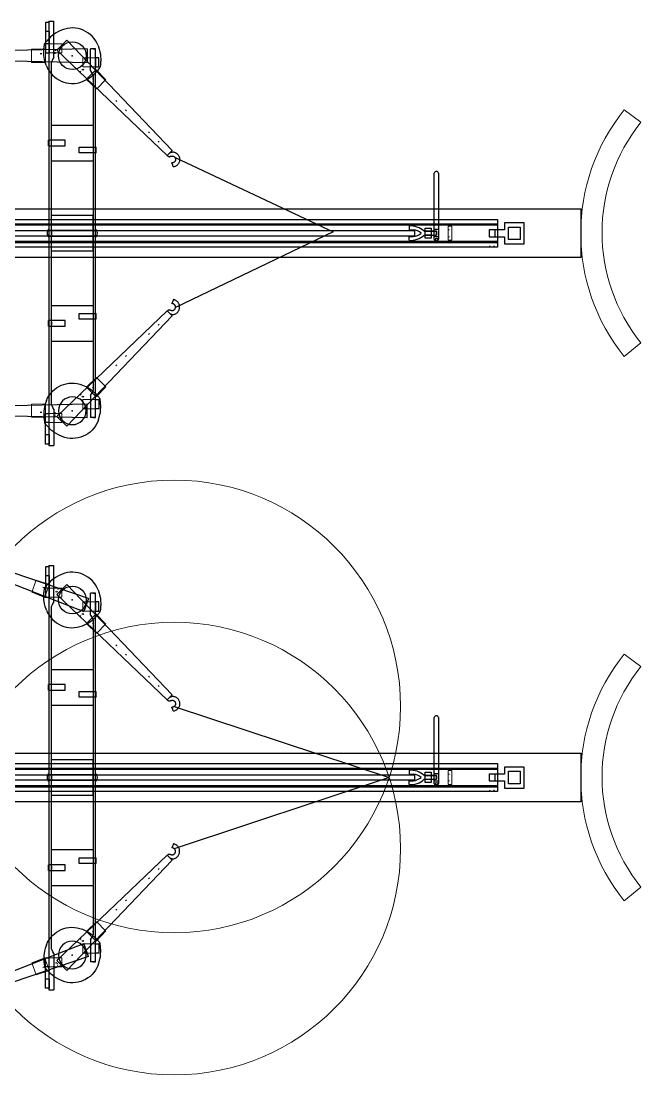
# Model space of a CAD drawing. Header units: centimetres. Extents: x -4 to 447, y -319 to -53.
# Drawn here: x 133.6 to 178.3, y -246.9 to -170.9 of the extents above; entities that cross this region are included whole.
import ezdxf

# ---------------------------------------------------------------- set-up
doc = ezdxf.new("R2010")
doc.units = ezdxf.units.CM
doc.linetypes.add('DOT', pattern=[6.35, 0, -6.35])
doc.linetypes.add('DOT2', pattern=[3.175, 0, -3.175])
for name, color, linetype, lineweight in [('Arm', 7, 'CONTINUOUS', 0), ('Cone hoop', 7, 'CONTINUOUS', 0), ('Crescent-shaped piece', 7, 'CONTINUOUS', 0), ('Helpers', 3, 'CONTINUOUS', 0), ('Little ladder', 7, 'CONTINUOUS', 0), ('Pi-brackets', 7, 'CONTINUOUS', 0), ('Pitarion', 7, 'CONTINUOUS', 0)]:
    doc.layers.add(name, color=color, linetype=linetype, lineweight=lineweight)
for name, color, linetype in [('Bowstring', 7, 'CONTINUOUS'), ('Case', 7, 'CONTINUOUS'), ('Claw', 7, 'CONTINUOUS'), ('Cone', 7, 'CONTINUOUS'), ('Cone bar', 7, 'CONTINUOUS'), ('Field frame bars', 7, 'CONTINUOUS'), ('Field-frame rings', 7, 'CONTINUOUS'), ('Fork', 7, 'CONTINUOUS'), ('Handle', 7, 'CONTINUOUS'), ('Little ladder beams', 7, 'CONTINUOUS'), ('Little ladder cross-piece', 7, 'CONTINUOUS'), ('Little ladder rungs', 7, 'CONTINUOUS'), ('Slider', 7, 'CONTINUOUS'), ('Trigger', 7, 'CONTINUOUS')]:
    doc.layers.add(name, color=color, linetype=linetype)

# ---------------------------------------------------------------- blocks, each defined once
blk = doc.blocks.new('Slider - top')
at = {"layer": 'Slider'}
for p, q in [((0, 0), (48, 0)), ((0, -2), (0, 0)), ((48, 0), (48, -2)), ((0, -1.6), (0, -0.4)), ((0, -0.4), (48, -0.4)), ((48, -0.4), (48, -1.6)), ((0, -0.8), (42, -0.8)), ((42, -1.2), (0, -1.2)), ((42, -0.8), (42, -1.2)), ((48, -0.9), (48, -1.1)), ((48, -1.6), (0, -1.6)), ((48, -2), (0, -2))]:
    blk.add_line(p, q, dxfattribs=at)
at = {"layer": 'Slider', "linetype": 'DOT2'}
for p, q in [((47.45, -2.002), (47.45, 0)), ((47.75, -2), (47.75, 0))]:
    blk.add_line(p, q, dxfattribs=at)
blk = doc.blocks.new('Case - top')
at = {"layer": 'Case'}
for p, q in [((0, 0), (17, 0)), ((0, -3.5), (0, 0)), ((17, 0), (24, 0)), ((24, 0), (52, 0)), ((52, 0), (52, -3.5)), ((0, -1.07), (46, -1.07)), ((46, -1.07), (46, -2.43)), ((46, -1.07), (46, -2.43)), ((0, -2.43), (46, -2.43)), ((17, -3.5), (0, -3.5)), ((24, -3.5), (17, -3.5)), ((52, -3.5), (24, -3.5))]:
    blk.add_line(p, q, dxfattribs=at)
blk = doc.blocks.new('Little ladder 2 - top')
at = {"layer": 'Little ladder beams'}
for p, q in [((0, 0), (0, -0.35)), ((30.6, 0), (0, 0)), ((8.6, 0.04), (9, 0.04)), ((8.6, -0.01), (8.6, 0.04)), ((9, 0.04), (9, -0.01)), ((21.6, 0.04), (21.6, -0.01)), ((22, 0.04), (22, -0.01)), ((30.6, 0), (30.6, -0.35)), ((2.62, -0.35), (0, -0.35)), ((2.976, -0.18), (27.624, -0.18)), ((7.5, -0.18), (10.1, -0.18)), ((8.9, -0.18), (8.7, -0.18)), ((14, -0.18), (16.6, -0.18)), ((15.5, -0.18), (15.1, -0.18)), ((20.5, -0.18), (23.1, -0.18)), ((27.98, -0.35), (30.6, -0.35)), ((14.3, -1.18), (14.3, -1.18)), ((2, -3.35), (2, -3)), ((3.6, -3), (2, -3)), ((27, -3), (28.6, -3)), ((28.6, -3.35), (28.6, -3)), ((2, -3.18), (2, -3.35)), ((2, -3.35), (28.6, -3.35)), ((26.644, -3.18), (3.955, -3.18)), ((10.1, -3.18), (7.5, -3.18)), ((9.1, -3.4), (9.1, -3.35)), ((9.5, -3.35), (9.5, -3.4)), ((15.1, -3.18), (15.5, -3.18)), ((23.1, -3.18), (20.5, -3.18)), ((21.1, -3.35), (21.1, -3.4)), ((21.5, -3.35), (21.5, -3.4)), ((28.6, -3.18), (28.6, -3.35))]:
    blk.add_line(p, q, dxfattribs=at)
for points in [[(2.62, -0.35), (2.754, -0.235), (2.976, -0.18), (2.976, -0.18)], [(27.98, -0.35), (27.846, -0.235), (27.624, -0.18), (27.624, -0.18)], [(3.6, -3), (3.734, -3.115), (3.955, -3.17), (3.955, -3.17)], [(27, -3), (26.866, -3.115), (26.644, -3.17), (26.644, -3.17)]]:
    blk.add_open_spline(points, degree=3, dxfattribs=at)
at = {"layer": 'Little ladder cross-piece'}
for p, q in [((14, -0.18), (16.6, -0.18)), ((14, -3.18), (14, -0.18)), ((15, -0.01), (15.1, -0.01)), ((15.1, -0.01), (15.1, -3.35)), ((15.5, -3.35), (15.5, -0.01)), ((15.5, -0.01), (15.6, -0.01)), ((16.6, -0.18), (16.6, -3.18)), ((14, -3.18), (16.6, -3.18)), ((16.6, -3.18), (14, -3.18)), ((15, -3.35), (15.1, -3.35)), ((15.5, -3.35), (15.6, -3.35))]:
    blk.add_line(p, q, dxfattribs=at)
for centre, start, end in [((15.3, -0.261), 39.96621, 140.03379), ((15.3, -3.099), 219.96621, 320.03379)]:
    blk.add_arc(centre, 0.391, start, end, dxfattribs=at)
at = {"layer": 'Little ladder rungs'}
for p, q in [((21.6, 0.04), (22, 0.04)), ((7.5, -0.18), (10.1, -0.18)), ((7.5, -3.18), (7.5, -0.18)), ((7.5, -3.18), (7.5, -0.18)), ((8.6, -0.01), (8.6, -1.18)), ((8.6, -0.01), (9, -0.01)), ((9, -1.18), (9, -0.01)), ((10.1, -0.18), (10.1, -3.18)), ((10.1, -0.18), (10.1, -3.18)), ((20.5, -0.18), (23.1, -0.18)), ((20.5, -3.18), (20.5, -0.18)), ((20.5, -3.18), (20.5, -0.18)), ((21.6, -0.01), (21.6, -1.18)), ((22, -1.18), (22, -0.01)), ((23.1, -0.18), (23.1, -3.18)), ((23.1, -0.18), (23.1, -3.18)), ((8.6, -1.18), (9, -1.18)), ((21.6, -1.18), (22, -1.18)), ((9.1, -2.18), (9.5, -2.18)), ((9.1, -3.35), (9.1, -2.18)), ((9.5, -2.18), (9.5, -3.35)), ((21.1, -2.18), (21.5, -2.18)), ((21.1, -3.35), (21.1, -2.18)), ((21.5, -2.18), (21.5, -3.35)), ((10.1, -3.18), (7.5, -3.18)), ((9.1, -3.4), (9.5, -3.4)), ((23.1, -3.18), (20.5, -3.18)), ((21.1, -3.4), (21.5, -3.4))]:
    blk.add_line(p, q, dxfattribs=at)
blk = doc.blocks.new('Crescent - top')
at = {"layer": 'Crescent-shaped piece'}
for p, q in [((0, 0), (1.2, -0.9)), ((0, -17.8), (1.2, -16.8))]:
    blk.add_line(p, q, dxfattribs=at)
for centre, radius in [((11.038, -8.9), 14.179), ((11.06, -8.85), 12.665)]:
    blk.add_arc(centre, radius, 141.11993, 218.88007, dxfattribs=at)
blk = doc.blocks.new('Field-frame bar - curved - top')
at = {"layer": 'Field frame bars'}
for p, q in [((1.54, 0), (0, 0)), ((0, 0), (0, -0.25)), ((0.659, -0.25), (0.659, 0)), ((2.2, 0), (1.54, 0)), ((1.54, -0.25), (1.54, 0)), ((2.2, -0.25), (2.2, 0)), ((1.54, -0.25), (0, -0.25)), ((1.54, -0.25), (2.2, -0.25))]:
    blk.add_line(p, q, dxfattribs=at)
blk = doc.blocks.new('Field-frame bar - straight - top')
at = {"layer": 'Field frame bars'}
for p, q in [((0.66, 0), (0, 0)), ((0, 0), (0, -0.25)), ((0.66, -0.25), (0.66, 0)), ((0, -0.25), (0.66, -0.25))]:
    blk.add_line(p, q, dxfattribs=at)
blk = doc.blocks.new('Ring - top')
at = {"layer": 'Field-frame rings'}
blk.add_circle((0.737, -1.859), 1, dxfattribs=at)
for start, end in [(111.62157, 201.62157), (291.62157, 21.62157)]:
    blk.add_arc((0.737, -1.859), 2, start, end, dxfattribs=at)
for points in [[(0, 0), (0.387, 0.145), (0.792, 0.195), (1.12, 0.192), (1.385, 0.175), (1.576, 0.145), (1.6, 0.137)], [(2.596, -1.122), (2.436, -0.741), (2.196, -0.411), (1.968, -0.175), (1.775, 0.006), (1.622, 0.125), (1.6, 0.137)], [(-1.122, -2.596), (-0.963, -2.978), (-0.722, -3.307), (-0.494, -3.544), (-0.301, -3.725), (-0.148, -3.843), (-0.126, -3.855)], [(1.474, -3.719), (1.087, -3.863), (0.682, -3.914), (0.354, -3.91), (0.089, -3.894), (-0.102, -3.863), (-0.126, -3.855)]]:
    blk.add_open_spline(points, degree=3, dxfattribs=at)
blk.add_point((0.737, -1.859), dxfattribs=at)
blk = doc.blocks.new('Pi-bracket - top')
at = {"layer": 'Pi-brackets'}
for p, q in [((0, -0.91), (0, 0)), ((0, 0), (0.66, 0)), ((0.66, 0), (0.66, -0.91)), ((0, -0.91), (0.66, -0.91))]:
    blk.add_line(p, q, dxfattribs=at)
at = {"layer": 'Pi-brackets', "linetype": 'DOT'}
blk.add_line((0, -0.66), (0.66, -0.66), dxfattribs=at)
blk = doc.blocks.new('Arm - side')
at = {"layer": 'Cone'}
for p, q in [((0, 0), (0, -1)), ((0, 0), (11, -0.25)), ((11, -0.75), (0, -1)), ((11, -0.25), (11, -0.75))]:
    blk.add_line(p, q, dxfattribs=at)
at = {"layer": 'Cone', "linetype": 'DOT2'}
blk.add_line((0, -0.3), (10.962, -0.549), dxfattribs=at)
at = {"layer": 'Cone bar', "linetype": 'DOT'}
blk.add_line((2.303, -0.352), (2.309, -0.052), dxfattribs=at)
at = {"layer": 'Cone bar', "linetype": 'DOT2'}
for p, q in [((2.309, -0.052), (2.303, -0.352)), ((2.303, -0.352), (11, -0.55))]:
    blk.add_line(p, q, dxfattribs=at)
at = {"layer": 'Cone bar'}
for p, q in [((11, -0.45), (11, -0.25)), ((11.267, -0.468), (11.277, -0.462)), ((11.61, -0.492), (11.602, -0.482)), ((11.698, -0.271), (11.682, -0.274))]:
    blk.add_line(p, q, dxfattribs=at)
for points in [[(10.962, -0.549), (11, -0.554), (11.033, -0.58), (11.053, -0.621), (11.07, -0.664), (11.093, -0.716), (11.164, -0.768), (11.243, -0.808), (11.321, -0.833), (11.414, -0.848), (11.543, -0.842), (11.624, -0.822), (11.734, -0.771), (11.813, -0.714), (11.892, -0.629), (11.959, -0.513), (11.983, -0.44), (12.001, -0.329), (12, -0.232), (11.982, -0.155), (11.947, -0.06), (11.914, -0.01), (11.888, 0.035), (11.621, -0.118)], [(11, -0.25), (11.087, -0.259), (11.124, -0.268), (11.171, -0.299), (11.193, -0.326), (11.207, -0.357), (11.228, -0.416), (11.254, -0.455), (11.286, -0.488), (11.328, -0.518), (11.381, -0.54), (11.425, -0.549), (11.466, -0.549), (11.509, -0.543), (11.552, -0.528), (11.61, -0.492), (11.635, -0.469), (11.664, -0.429), (11.678, -0.403), (11.69, -0.37), (11.699, -0.322), (11.698, -0.271), (11.683, -0.21), (11.658, -0.161), (11.618, -0.115)]]:
    blk.add_open_spline(points, degree=3, dxfattribs=at)
at = {"layer": 'Cone hoop'}
for p, q in [((3.003, -0.018), (4.003, -0.041)), ((3.003, -0.068), (3.003, -0.018)), ((3.003, -0.068), (3.003, -0.952)), ((4.003, -0.091), (4.003, -0.041)), ((4.003, -0.091), (4.003, -0.929)), ((3.003, -0.952), (3.003, -1.002)), ((3.003, -1.002), (4.003, -0.979)), ((4.003, -0.929), (4.003, -0.979))]:
    blk.add_line(p, q, dxfattribs=at)

msp = doc.modelspace()

# ---------------------------------------------------------------- linework, layer by layer
at = {"layer": 'Bowstring'}
for p, q in [((144.742, -180.75), (156.153, -186.111)), ((156.153, -186.111), (144.777, -191.548)), ((144.683, -220.326), (160.178, -225.452)), ((160.178, -225.452), (144.674, -230.592))]:
    msp.add_line(p, q, dxfattribs=at)
at = {"layer": 'Claw'}
for p, q in [((161.628, -185.68), (161.628, -185.954)), ((161.628, -185.954), (161.917, -185.954)), ((162.71, -186.059), (163.6, -186.059)), ((163.6, -186.059), (162.713, -186.059)), ((163.6, -186.333), (163.6, -186.059)), ((163.6, -186.059), (163.6, -186.333)), ((161.628, -186.713), (161.628, -186.438)), ((161.628, -186.438), (161.917, -186.438)), ((162.71, -186.333), (163.6, -186.333)), ((161.628, -224.93), (161.628, -225.204)), ((161.628, -225.204), (161.917, -225.204)), ((161.628, -225.963), (161.628, -225.688)), ((161.628, -225.688), (161.917, -225.688)), ((162.71, -225.309), (163.6, -225.309)), ((162.71, -225.583), (163.6, -225.583)), ((163.6, -225.309), (162.713, -225.309)), ((163.6, -225.583), (163.6, -225.309)), ((163.6, -225.309), (163.6, -225.583))]:
    msp.add_line(p, q, dxfattribs=at)
for centre, radius, start, end in [((161.75, -187.064), 1.389, 46.29118, 95.01049), ((161.793, -187.036), 1.088, 50.14842, 83.4544), ((161.793, -185.357), 1.088, 276.5456, 309.85158), ((161.75, -185.329), 1.389, 264.98951, 313.70882), ((161.75, -226.314), 1.389, 46.29118, 95.01049), ((161.75, -224.579), 1.389, 264.98951, 313.70882), ((161.793, -226.286), 1.088, 50.14842, 83.4544), ((161.793, -224.607), 1.088, 276.5456, 309.85158)]:
    msp.add_arc(centre, radius, start, end, dxfattribs=at)
at = {"layer": 'Fork'}
for p, q in [((162.777, -186.565), (162.777, -185.827)), ((162.777, -185.827), (163.223, -185.827)), ((163.223, -186.059), (162.777, -186.059)), ((163.223, -185.827), (163.223, -186.565)), ((163.223, -186.346), (162.777, -186.346)), ((163.223, -186.565), (162.777, -186.565)), ((162.777, -225.815), (162.777, -225.077)), ((162.777, -225.077), (163.223, -225.077)), ((163.223, -225.309), (162.777, -225.309)), ((163.223, -225.596), (162.777, -225.596)), ((163.223, -225.077), (163.223, -225.815)), ((163.223, -225.815), (162.777, -225.815))]:
    msp.add_line(p, q, dxfattribs=at)
at = {"layer": 'Handle'}
for p, q in [((168.505, -185.952), (167.394, -185.952)), ((167.394, -185.952), (167.394, -186.453)), ((167.806, -185.952), (167.806, -186.453)), ((169.927, -185.462), (168.505, -185.462)), ((168.505, -185.462), (168.505, -185.952)), ((168.786, -186.661), (168.786, -185.755)), ((168.786, -185.755), (169.622, -185.755)), ((169.622, -185.755), (169.622, -186.661)), ((169.919, -186.962), (169.919, -185.462)), ((167.394, -186.453), (168.493, -186.453)), ((168.493, -186.453), (168.493, -186.962)), ((169.622, -186.661), (168.786, -186.661)), ((168.493, -186.962), (169.919, -186.962)), ((169.927, -224.712), (168.505, -224.712)), ((168.505, -224.712), (168.505, -225.202)), ((169.919, -226.212), (169.919, -224.712)), ((168.505, -225.202), (167.394, -225.202)), ((167.394, -225.202), (167.394, -225.703)), ((167.394, -225.703), (168.493, -225.703)), ((167.806, -225.202), (167.806, -225.703)), ((168.493, -225.703), (168.493, -226.212)), ((168.786, -225.911), (168.786, -225.005)), ((168.786, -225.005), (169.622, -225.005)), ((169.622, -225.005), (169.622, -225.911)), ((168.493, -226.212), (169.919, -226.212)), ((169.622, -225.911), (168.786, -225.911))]:
    msp.add_line(p, q, dxfattribs=at)
at = {"layer": 'Helpers'}
for p, q in [((139, -184.452), (139, -189.452)), ((139, -223.702), (139, -228.702))]:
    msp.add_line(p, q, dxfattribs=at)
for centre in [(144.683, -220.326), (144.683, -230.579)]:
    msp.add_circle(centre, 16.321, dxfattribs=at)
at = {"layer": 'Pitarion'}
for p, q in [((164.444, -186.702), (164.444, -185.702)), ((164.694, -185.702), (164.444, -185.702)), ((164.694, -186.702), (164.694, -185.702)), ((164.694, -186.702), (164.444, -186.702)), ((164.444, -225.952), (164.444, -224.952)), ((164.694, -224.952), (164.444, -224.952)), ((164.694, -225.952), (164.694, -224.952)), ((164.694, -225.952), (164.444, -225.952))]:
    msp.add_line(p, q, dxfattribs=at)
at = {"layer": 'Pitarion', "linetype": 'DOT2'}
for p, q in [((164.444, -185.952), (164.694, -185.952)), ((164.444, -186.452), (164.694, -186.452)), ((164.444, -225.202), (164.694, -225.202)), ((164.444, -225.702), (164.694, -225.702))]:
    msp.add_line(p, q, dxfattribs=at)
at = {"layer": 'Trigger'}
for p, q in [((163.441, -186.66), (163.441, -181.876)), ((163.746, -181.876), (163.746, -186.633)), ((163.441, -185.909), (163.746, -185.909)), ((163.441, -186.445), (163.746, -186.445)), ((163.441, -225.91), (163.441, -221.126)), ((163.746, -221.126), (163.746, -225.883)), ((163.441, -225.159), (163.746, -225.159)), ((163.441, -225.695), (163.746, -225.695))]:
    msp.add_line(p, q, dxfattribs=at)
for centre in [(163.6, -186.65), (163.6, -225.9)]:
    msp.add_circle(centre, 0.0855, dxfattribs=at)
for centre, radius, start, end in [((163.594, -181.898), 0.154, 8.15148, 171.84852), ((163.594, -186.639), 0.152, 177.82526, 2.17474), ((163.594, -221.148), 0.154, 8.15148, 171.84852), ((163.594, -225.889), 0.152, 177.82526, 2.17474)]:
    msp.add_arc(centre, radius, start, end, dxfattribs=at)

# ---------------------------------------------------------------- block references
at = {"layer": 'Arm'}
for name, p, rotation in [('Ring - top', (135.471, -174.136), 90), ('Arm - side', (136.22, -199.409), 45), ('Arm - side', (138.4, -199.506), 180), ('Ring - top', (135.471, -213.386), 90), ('Arm - side', (136.22, -238.659), 45), ('Arm - side', (138.506, -238.36), 200)]:
    msp.add_blockref(name, p, dxfattribs=dict(at, rotation=rotation))
at = {"layer": 'Arm', "yscale": -1}
for name, p, rotation in [('Arm - side', (136.22, -172.996), 315), ('Arm - side', (138.4, -172.899), 180), ('Ring - top', (135.471, -198.269), 270), ('Arm - side', (138.506, -212.545), 160), ('Arm - side', (136.22, -212.246), 315), ('Ring - top', (135.471, -237.519), 270)]:
    msp.add_blockref(name, p, dxfattribs=dict(at, rotation=rotation))
at = {"layer": 'Crescent-shaped piece'}
for p in [(177.141, -177.302), (177.141, -216.552)]:
    msp.add_blockref('Crescent - top', p, dxfattribs=at)
at = {"layer": 'Field frame bars', "rotation": 90}
for name, p in [('Field-frame bar - curved - top', (135.41, -173.202)), ('Field-frame bar - straight - top', (139, -174.202)), ('Field-frame bar - curved - top', (135.41, -212.452)), ('Field-frame bar - straight - top', (139, -213.452))]:
    msp.add_blockref(name, p, dxfattribs=at)
at = {"layer": 'Field frame bars', "yscale": -1, "rotation": 270}
for name, p in [('Field-frame bar - straight - top', (139, -198.203)), ('Field-frame bar - curved - top', (135.41, -199.203)), ('Field-frame bar - straight - top', (139, -237.453)), ('Field-frame bar - curved - top', (135.41, -238.453))]:
    msp.add_blockref(name, p, dxfattribs=at)
at = {"layer": 'Little ladder', "rotation": 90}
for p in [(135.65, -201.502), (135.65, -240.752)]:
    msp.add_blockref('Little ladder 2 - top', p, dxfattribs=at)
at = {"layer": 'Pi-brackets'}
for p, rotation in [((135.66, -173.204), 90), ((139, -173.542), 270), ((135.66, -212.454), 90), ((139, -212.792), 270)]:
    msp.add_blockref('Pi-bracket - top', p, dxfattribs=dict(at, rotation=rotation))
at = {"layer": 'Pi-brackets', "yscale": -1}
for p, rotation in [((139, -198.863), 90), ((135.66, -199.201), 270), ((139, -238.113), 90), ((135.66, -238.451), 270)]:
    msp.add_blockref('Pi-bracket - top', p, dxfattribs=dict(at, rotation=rotation))
at = {"layer": 'Slider'}
for name, p in [('Case - top', (122, -184.452)), ('Slider - top', (120, -185.202)), ('Case - top', (122, -223.702)), ('Slider - top', (120, -224.452))]:
    msp.add_blockref(name, p, dxfattribs=at)

doc.saveas('drawing.dxf')
